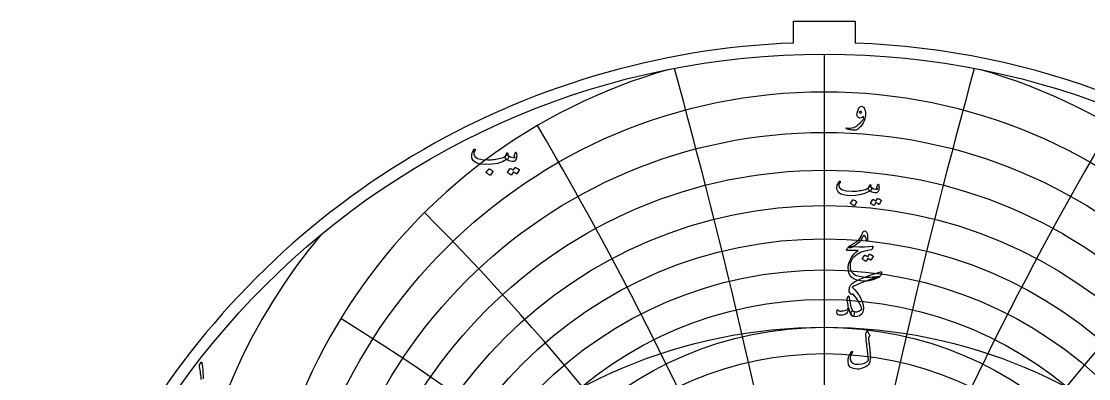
# Model space of a CAD drawing. Header units: millimetres. Extents: x -80 to 80, y -80 to 82.
# Drawn here: x -80.4 to 26.5, y 46.7 to 82.5 of the extents above; entities that cross this region are included whole.
import ezdxf

# ---------------------------------------------------------------- set-up
doc = ezdxf.new("R2010")
doc.units = ezdxf.units.MM
for name, color, linetype in [('CUT_OUTER', 1, 'Continuous'), ('ENGRAVE', 7, 'Continuous'), ('ENGRAVE_FINE', 8, 'Continuous'), ('TEXT', 5, 'Continuous')]:
    doc.layers.add(name, color=color, linetype=linetype)

msp = doc.modelspace()

# ---------------------------------------------------------------- linework, layer by layer
at = {"layer": 'CUT_OUTER'}
for points in [[(-3.08, 82.482), (3.08, 82.482), (3.08, 80.3107)], [(-3.08, 80.3107), (-3.08, 82.482)]]:
    msp.add_lwpolyline(points, dxfattribs=at)
for centre, radius, start, end in [((-0.0002, -0.0002), 80.3699, 149.413866, 87.803582), ((-0.0008, 0.0008), 80.3689, 92.195702, 149.41427)]:
    msp.add_arc(centre, radius, start, end, dxfattribs=at)
at = {"layer": 'ENGRAVE'}
msp.add_lwpolyline([(0, -79.2), (0, 79.2)], dxfattribs=at)
for centre, radius in [((0, 0), 79.2), ((0, 17.9864), 42.7145), ((0, 0), 51.8435)]:
    msp.add_circle(centre, radius, dxfattribs=at)
for centre, radius, start, end in [((0, 23.0822), 56.7498, 105.921623, 74.078377), ((-6.4344, 24.0136), 57.4961, 139.754846, 270.861531), ((6.4344, 24.0136), 57.4961, 269.138469, 40.245154)]:
    msp.add_arc(centre, radius, start, end, dxfattribs=at)
at = {"layer": 'ENGRAVE_FINE'}
for centre, radius in [((0, 21.8315), 53.6012), ((0, 20.7123), 50.6441), ((0, 19.7075), 47.8562), ((0, 18.8029), 45.2185), ((0, 17.2479), 40.3301), ((0, 16.5787), 38.053), ((0, 15.9713), 35.8722), ((0, 15.4194), 33.7782)]:
    msp.add_circle(centre, radius, dxfattribs=at)
for centre, radius, start, end in [((-722.8731, -116.4424), 734.0246, 6.5036194, 15.341957), ((-722.8731, -116.4424), 734.0246, 6.5036194, 15.341957), ((722.8731, -116.4424), 734.0246, 164.658043, 173.4963806), ((722.8731, -116.4424), 734.0246, 164.658043, 173.4963806), ((-350.1991, -116.4424), 372.6741, 13.064756, 30.381405), ((-350.1991, -116.4424), 372.6741, 13.064756, 30.381405), ((350.1991, -116.4424), 372.6741, 149.618595, 166.935244), ((350.1991, -116.4424), 372.6741, 149.618595, 166.935244), ((-220.7707, -116.4424), 254.9241, 19.742202, 44.842633), ((-220.7707, -116.4424), 254.9241, 19.742202, 44.842633), ((220.7707, -116.4424), 254.9241, 135.157367, 160.257798), ((220.7707, -116.4424), 254.9241, 135.157367, 160.257798), ((-151.9033, -116.4424), 198.2957, 26.597292, 58.53821), ((-151.9033, -116.4424), 198.2957, 26.597292, 58.53821), ((151.9033, -116.4424), 198.2957, 121.46179, 153.402708), ((151.9033, -116.4424), 198.2957, 121.46179, 153.402708)]:
    msp.add_arc(centre, radius, start, end, dxfattribs=at)
at = {"layer": 'TEXT'}
for points in [[(3.3396, 73.5235), (3.4251, 73.722), (3.5176, 73.8631), (3.6171, 73.9468), (3.7237, 73.9732), (3.7904, 73.9614), (3.8548, 73.9263), (3.9169, 73.8678), (3.9766, 73.7858), (4.0053, 73.7384), (4.0305, 73.6898), (4.0521, 73.64), (4.0703, 73.5891), (4.0858, 73.5367), (4.0996, 73.4825), (4.1116, 73.4266), (4.1218, 73.3689), (4.1315, 73.2404), (4.123, 73.0891), (4.0963, 72.9149), (4.0515, 72.7179), (3.9854, 72.5138), (3.8946, 72.3186), (3.7793, 72.1321), (3.6394, 71.9544), (3.4927, 71.7995), (3.3618, 71.6863), (3.2468, 71.6145), (3.1476, 71.5844), (3.0463, 71.5791), (2.9298, 71.582), (2.798, 71.5932), (2.6511, 71.6125), (2.5766, 71.6246), (2.5076, 71.6377), (2.4442, 71.6516), (2.3864, 71.6663), (2.3339, 71.6814), (2.2863, 71.6962), (2.2437, 71.7107), (2.2061, 71.7249), (2.1839, 71.7372), (2.1686, 71.7507), (2.1604, 71.7653), (2.1593, 71.7811), (2.1666, 71.7969), (2.1792, 71.8069), (2.197, 71.811), (2.2202, 71.8092), (2.4008, 71.7916), (2.5773, 71.7905), (2.7497, 71.8057), (2.9181, 71.8373), (2.97, 71.8534), (3.0275, 71.8783), (3.0906, 71.912), (3.1593, 71.9544), (3.2335, 72.0056), (3.3133, 72.0656), (3.3986, 72.1344), (3.4895, 72.212), (3.5785, 72.2922), (3.6581, 72.3689), (3.7284, 72.4421), (3.7893, 72.5118), (3.8405, 72.5782), (3.8818, 72.6418), (3.9131, 72.7024), (3.9345, 72.76), (3.9222, 72.8473), (3.9087, 72.9123), (3.8941, 72.955), (3.8782, 72.9755), (3.7831, 72.8634), (3.6757, 72.8034), (3.5559, 72.7955), (3.4239, 72.8397), (3.315, 72.9351), (3.2647, 73.0809), (3.2729, 73.277), (3.3396, 73.5235)], [(3.7658, 73.3502), (3.6967, 73.4339), (3.6253, 73.465), (3.5515, 73.4433), (3.4754, 73.3689), (3.5375, 73.3186), (3.6066, 73.2987), (3.6827, 73.3092), (3.7658, 73.3502)], [(-31.6945, 69.0784), (-31.6897, 69.0759), (-31.6852, 69.0734), (-31.6809, 69.0709), (-31.677, 69.0684), (-31.6731, 69.0656), (-31.6689, 69.0622), (-31.6644, 69.0581), (-31.6596, 69.0534), (-31.6193, 69.006), (-31.6033, 68.9385), (-31.6118, 68.8511), (-31.6446, 68.7437), (-31.6749, 68.6784), (-31.7058, 68.6375), (-31.7373, 68.621), (-31.7695, 68.6288), (-31.7857, 68.6366), (-31.7994, 68.64), (-31.8107, 68.6391), (-31.8194, 68.6338), (-32.2291, 68.4096), (-32.7187, 68.2516), (-33.2883, 68.1598), (-33.9378, 68.1341), (-34.463, 68.1791), (-34.8596, 68.299), (-35.1275, 68.4939), (-35.2668, 68.7637), (-35.2883, 68.8911), (-35.293, 69.0185), (-35.2808, 69.1459), (-35.2518, 69.2733), (-35.2121, 69.386), (-35.1631, 69.4893), (-35.1047, 69.5833), (-35.0369, 69.668), (-35.0241, 69.6786), (-35.0107, 69.6854), (-34.9967, 69.6886), (-34.982, 69.6879), (-34.9682, 69.682), (-34.957, 69.6742), (-34.9483, 69.6645), (-34.942, 69.653), (-34.9392, 69.6417), (-34.9408, 69.628), (-34.9467, 69.6118), (-34.957, 69.593), (-35.0294, 69.4868), (-35.0769, 69.3832), (-35.0994, 69.282), (-35.0969, 69.1833), (-34.9782, 68.936), (-34.7022, 68.7587), (-34.2688, 68.6512), (-33.678, 68.6138), (-33.5158, 68.6163), (-33.3539, 68.6238), (-33.1923, 68.6363), (-33.031, 68.6537), (-32.871, 68.6762), (-32.7131, 68.7037), (-32.5575, 68.7362), (-32.404, 68.7737), (-32.255, 68.8161), (-32.1329, 68.8586), (-32.0377, 68.9011), (-31.9693, 68.9435), (-31.9429, 68.966), (-31.9187, 68.9935), (-31.8967, 69.026), (-31.8769, 69.0634), (-31.8583, 69.1053), (-31.84, 69.1509), (-31.8221, 69.2002), (-31.8044, 69.2533), (-31.7976, 69.2695), (-31.787, 69.2833), (-31.7726, 69.2945), (-31.7545, 69.3032), (-31.7351, 69.3079), (-31.717, 69.307), (-31.7001, 69.3004), (-31.6845, 69.2883), (-31.672, 69.2714), (-31.6645, 69.2508), (-31.6621, 69.2264), (-31.6645, 69.1983)], [(-31.8444, 68.6787), (-31.8987, 68.7302), (-31.9268, 68.7949), (-31.9287, 68.8726), (-31.9044, 68.9635), (-31.8516, 69.045), (-31.8032, 69.0947), (-31.7592, 69.1125), (-31.7195, 69.0984), (-31.5322, 68.9744), (-31.3448, 68.8873), (-31.1574, 68.837), (-30.9701, 68.8236), (-30.9635, 68.8249), (-30.9588, 68.8286), (-30.956, 68.8349), (-30.9551, 68.8436), (-30.9598, 68.8601), (-30.9738, 68.8848), (-30.9973, 68.9176), (-31.03, 68.9585), (-31.0363, 68.971), (-31.04, 68.9835), (-31.0413, 68.996), (-31.04, 69.0085), (-30.9201, 69.3532), (-30.9145, 69.3663), (-30.9076, 69.3757), (-30.8995, 69.3813), (-30.8901, 69.3832), (-30.8808, 69.3816), (-30.8727, 69.3769), (-30.8658, 69.3691), (-30.8602, 69.3582), (-30.8227, 69.2461), (-30.8002, 69.1346), (-30.7927, 69.0238), (-30.8002, 68.9135), (-30.8246, 68.7765), (-30.8577, 68.665), (-30.8995, 68.5791), (-30.9501, 68.5188), (-30.9885, 68.4857), (-31.0238, 68.4614), (-31.056, 68.4458), (-31.085, 68.4389), (-31.2524, 68.4352), (-31.4347, 68.4739), (-31.6321, 68.5551), (-31.8444, 68.6787)], [(-33.5881, 67.6895), (-33.5818, 67.6957), (-33.5731, 67.6995), (-33.5618, 67.7007), (-33.5481, 67.6995), (-33.451, 67.6601), (-33.3595, 67.6121), (-33.2736, 67.5552), (-33.1934, 67.4896), (-33.1856, 67.4797), (-33.1821, 67.4697), (-33.1831, 67.4597), (-33.1884, 67.4497), (-33.4232, 67.07), (-33.4319, 67.0609), (-33.4432, 67.0587), (-33.4569, 67.0634), (-33.4731, 67.075), (-33.4872, 67.085), (-33.5094, 67.0999), (-33.5397, 67.1199), (-33.5781, 67.1449), (-33.6252, 67.1749), (-33.6817, 67.2099), (-33.7476, 67.2498), (-33.8229, 67.2948), (-33.8329, 67.3023), (-33.8379, 67.3098), (-33.8379, 67.3173), (-33.8329, 67.3248)], [(-30.9551, 67.8294), (-30.9489, 67.8356), (-30.9401, 67.8394), (-30.9289, 67.8406), (-30.9151, 67.8394), (-30.8659, 67.821), (-30.8183, 67.8007), (-30.7723, 67.7785), (-30.7278, 67.7544), (-30.6845, 67.7282), (-30.6422, 67.6995), (-30.6008, 67.6683), (-30.5604, 67.6345), (-30.5526, 67.6242), (-30.5492, 67.6133), (-30.5501, 67.6017), (-30.5554, 67.5896), (-30.7952, 67.2099), (-30.8018, 67.2049), (-30.8115, 67.2049), (-30.8243, 67.2099), (-30.8402, 67.2199), (-30.8511, 67.2291), (-30.8689, 67.2417), (-30.8936, 67.2578), (-30.9251, 67.2773), (-30.9638, 67.3006), (-31.0101, 67.3279), (-31.0638, 67.3593), (-31.125, 67.3947), (-31.3148, 67.0999), (-31.3236, 67.0909), (-31.3348, 67.0887), (-31.3485, 67.0934), (-31.3648, 67.1049), (-31.3788, 67.1149), (-31.401, 67.1299), (-31.4313, 67.1499), (-31.4697, 67.1749), (-31.5169, 67.2049), (-31.5734, 67.2398), (-31.6393, 67.2798), (-31.7145, 67.3248), (-31.7223, 67.3323), (-31.7258, 67.3398), (-31.7248, 67.3473), (-31.7195, 67.3548), (-31.4747, 67.7195), (-31.4685, 67.7257), (-31.4597, 67.7295), (-31.4485, 67.7307), (-31.4347, 67.7295), (-31.3929, 67.7159), (-31.3523, 67.7001), (-31.3129, 67.6822), (-31.2749, 67.662), (-31.238, 67.64), (-31.2024, 67.6164), (-31.1681, 67.5913), (-31.135, 67.5646)], [(4.63, 65.898), (4.6345, 65.8957), (4.6388, 65.8934), (4.6427, 65.891), (4.6464, 65.8887), (4.6501, 65.886), (4.654, 65.8828), (4.6583, 65.879), (4.6628, 65.8746), (4.7006, 65.8301), (4.7155, 65.7669), (4.7076, 65.6849), (4.6768, 65.5842), (4.6484, 65.523), (4.6195, 65.4847), (4.5899, 65.4692), (4.5597, 65.4765), (4.5445, 65.4838), (4.5316, 65.487), (4.5211, 65.4862), (4.5129, 65.4812), (4.1288, 65.271), (3.6698, 65.1229), (3.1359, 65.0368), (2.5269, 65.0128), (2.0346, 65.0549), (1.6628, 65.1674), (1.4116, 65.35), (1.281, 65.603), (1.2608, 65.7224), (1.2564, 65.8418), (1.2679, 65.9613), (1.2951, 66.0807), (1.3323, 66.1864), (1.3782, 66.2833), (1.433, 66.3714), (1.4965, 66.4507), (1.5085, 66.4607), (1.5211, 66.4671), (1.5343, 66.4701), (1.548, 66.4695), (1.5609, 66.4639), (1.5714, 66.4566), (1.5796, 66.4475), (1.5855, 66.4367), (1.5881, 66.4261), (1.5867, 66.4133), (1.5811, 66.398), (1.5714, 66.3805), (1.5035, 66.2809), (1.459, 66.1838), (1.4379, 66.0889), (1.4403, 65.9964), (1.5515, 65.7645), (1.8103, 65.5983), (2.2166, 65.4976), (2.7705, 65.4624), (2.9226, 65.4648), (3.0744, 65.4718), (3.2259, 65.4835), (3.3771, 65.4999), (3.5271, 65.521), (3.6751, 65.5467), (3.821, 65.5772), (3.9649, 65.6123), (4.1045, 65.6521), (4.219, 65.6919), (4.3083, 65.7318), (4.3724, 65.7716), (4.3971, 65.7927), (4.4198, 65.8184), (4.4405, 65.8489), (4.459, 65.884), (4.4765, 65.9232), (4.4936, 65.966), (4.5104, 66.0122), (4.527, 66.062), (4.5334, 66.0772), (4.5434, 66.0901), (4.5568, 66.1006), (4.5738, 66.1088), (4.592, 66.1132), (4.6089, 66.1123), (4.6247, 66.1062), (4.6394, 66.0948), (4.6511, 66.079), (4.6581, 66.0596), (4.6605, 66.0368), (4.6581, 66.0105)], [(4.4895, 65.5233), (4.4386, 65.5716), (4.4122, 65.6322), (4.4104, 65.7051), (4.4333, 65.7903), (4.4828, 65.8667), (4.5281, 65.9133), (4.5694, 65.9299), (4.6066, 65.9168), (4.7822, 65.8006), (4.9579, 65.7189), (5.1335, 65.6717), (5.3092, 65.6592), (5.3153, 65.6603), (5.3197, 65.6638), (5.3223, 65.6697), (5.3232, 65.6779), (5.3188, 65.6934), (5.3057, 65.7165), (5.2837, 65.7473), (5.253, 65.7856), (5.2471, 65.7973), (5.2436, 65.809), (5.2424, 65.8208), (5.2436, 65.8325), (5.356, 66.1557), (5.3613, 66.1679), (5.3677, 66.1767), (5.3753, 66.182), (5.3841, 66.1838), (5.3929, 66.1823), (5.4005, 66.1779), (5.4069, 66.1706), (5.4122, 66.1603), (5.4473, 66.0552), (5.4684, 65.9507), (5.4754, 65.8468), (5.4684, 65.7435), (5.4456, 65.615), (5.4146, 65.5104), (5.3753, 65.4299), (5.3279, 65.3734), (5.2919, 65.3424), (5.2588, 65.3196), (5.2287, 65.3049), (5.2014, 65.2985), (5.0445, 65.295), (4.8736, 65.3313), (4.6886, 65.4074), (4.4895, 65.5233)], [(2.8548, 64.5959), (2.8607, 64.6018), (2.8689, 64.6053), (2.8794, 64.6065), (2.8923, 64.6053), (2.9833, 64.5684), (3.0691, 64.5233), (3.1496, 64.47), (3.2248, 64.4086), (3.2322, 64.3992), (3.2354, 64.3898), (3.2345, 64.3805), (3.2295, 64.3711), (3.0094, 64.0151), (3.0012, 64.0066), (2.9907, 64.0046), (2.9778, 64.009), (2.9625, 64.0198), (2.9494, 64.0292), (2.9286, 64.0432), (2.9002, 64.062), (2.8642, 64.0854), (2.82, 64.1135), (2.767, 64.1463), (2.7052, 64.1837), (2.6347, 64.2259), (2.6253, 64.2329), (2.6206, 64.2399), (2.6206, 64.247), (2.6253, 64.254)], [(5.3232, 64.7271), (5.3291, 64.7329), (5.3373, 64.7364), (5.3478, 64.7376), (5.3607, 64.7364), (5.4068, 64.7192), (5.4514, 64.7001), (5.4946, 64.6794), (5.5363, 64.6568), (5.5769, 64.6322), (5.6165, 64.6053), (5.6553, 64.576), (5.6932, 64.5444), (5.7006, 64.5347), (5.7038, 64.5245), (5.7029, 64.5137), (5.6979, 64.5022), (5.4731, 64.1463), (5.467, 64.1416), (5.4579, 64.1416), (5.4459, 64.1463), (5.4309, 64.1556), (5.4207, 64.1643), (5.404, 64.1761), (5.3809, 64.1912), (5.3513, 64.2095), (5.315, 64.2313), (5.2717, 64.2569), (5.2213, 64.2863), (5.164, 64.3196), (4.986, 64.0432), (4.9778, 64.0347), (4.9672, 64.0327), (4.9544, 64.0371), (4.9391, 64.0479), (4.926, 64.0573), (4.9052, 64.0713), (4.8768, 64.0901), (4.8408, 64.1135), (4.7966, 64.1416), (4.7436, 64.1744), (4.6818, 64.2118), (4.6113, 64.254), (4.604, 64.261), (4.6007, 64.2681), (4.6016, 64.2751), (4.6066, 64.2821), (4.8361, 64.624), (4.842, 64.6299), (4.8501, 64.6334), (4.8607, 64.6346), (4.8736, 64.6334), (4.9128, 64.6207), (4.9509, 64.6059), (4.9877, 64.589), (5.0235, 64.5702), (5.058, 64.5495), (5.0914, 64.5274), (5.1236, 64.5039), (5.1546, 64.4788)], [(2.3817, 59.8481), (2.4096, 59.8808), (2.4415, 59.9131), (2.4775, 59.9452), (2.5176, 59.9769), (2.5618, 60.0087), (2.6101, 60.0408), (2.6625, 60.0731), (2.719, 60.1057), (2.9696, 60.2539), (3.1733, 60.3844), (3.3302, 60.4974), (3.4403, 60.5929), (3.5255, 60.6868), (3.5984, 60.7861), (3.659, 60.8906), (3.7073, 61.0004), (3.7282, 61.0553), (3.7489, 61.1075), (3.7692, 61.1571), (3.7893, 61.2041), (3.8087, 61.2479), (3.8273, 61.2878), (3.845, 61.324), (3.8619, 61.3563), (3.899, 61.4117), (3.9403, 61.4512), (3.9857, 61.4749), (4.0352, 61.4828), (4.0835, 61.4749), (4.13, 61.4512), (4.1748, 61.4117), (4.2178, 61.3563), (4.2714, 61.2299), (4.3056, 61.0472), (4.3206, 60.8083), (4.3162, 60.5132), (4.3133, 60.4866), (4.3045, 60.4676), (4.2898, 60.4562), (4.2693, 60.4524), (4.2483, 60.4565), (4.2319, 60.4687), (4.2202, 60.4892), (4.2131, 60.5179), (4.1771, 60.7433), (4.1253, 60.9043), (4.0577, 61.001), (3.9743, 61.0332), (3.9529, 61.0293), (3.9309, 61.0179), (3.9084, 60.9989), (3.8853, 60.9723), (3.875, 60.9563), (3.863, 60.9365), (3.8493, 60.913), (3.8337, 60.8856), (3.8165, 60.8544), (3.7974, 60.8195), (3.7767, 60.7807), (3.7541, 60.7381), (3.62, 60.5185), (3.438, 60.3142), (3.2079, 60.1251), (2.9298, 59.9512), (2.9268, 59.9494), (2.9181, 59.9442), (2.9034, 59.9354), (2.8829, 59.9231), (2.8566, 59.9073), (2.8244, 59.8879), (2.7863, 59.8651), (2.7424, 59.8388), (2.6496, 59.7972), (2.5586, 59.7849), (2.4693, 59.8019), (2.3817, 59.8481)], [(2.8876, 59.9278), (3.4886, 59.9067), (4.0082, 59.9043), (4.4465, 59.9207), (4.8033, 59.9559), (4.8143, 59.9572), (4.8238, 59.9564), (4.8319, 59.9537), (4.8384, 59.9488), (4.8433, 59.9423), (4.846, 59.9342), (4.8468, 59.9247), (4.8455, 59.9137), (4.8362, 59.871), (4.8273, 59.8317), (4.8187, 59.796), (4.8103, 59.7638), (4.8023, 59.7351), (4.7945, 59.71), (4.7871, 59.6883), (4.7799, 59.6701), (4.7647, 59.6412), (4.7471, 59.6198), (4.7272, 59.606), (4.7049, 59.5999), (4.164, 59.5018), (3.6932, 59.3481), (3.2928, 59.1388), (2.9625, 58.8739), (2.7957, 58.6833), (2.6745, 58.4816), (2.599, 58.2688), (2.5691, 58.0448), (2.5978, 57.6933), (2.712, 57.4067), (2.9116, 57.1851), (3.1967, 57.0284), (3.3446, 56.981), (3.507, 56.9418), (3.6842, 56.9108), (3.8759, 56.8879), (4.082, 56.873), (4.3021, 56.8657), (4.5363, 56.866), (4.7846, 56.8739), (4.8728, 56.8789), (4.9596, 56.8844), (5.045, 56.8906), (5.1288, 56.8973), (5.2107, 56.9046), (5.2898, 56.9125), (5.3664, 56.921), (5.4403, 56.9301), (5.4629, 56.9313), (5.479, 56.9254), (5.4886, 56.9125), (5.4918, 56.8926), (5.4901, 56.8695), (5.4848, 56.8516), (5.476, 56.839), (5.4637, 56.8317), (5.3314, 56.7758), (5.2061, 56.7252), (5.0879, 56.6798), (4.9766, 56.6397), (4.8727, 56.6046), (4.7764, 56.5741), (4.6877, 56.5483), (4.6066, 56.5273), (4.5303, 56.5118), (4.4561, 56.498), (4.384, 56.486), (4.3138, 56.4757), (4.2455, 56.4678), (4.1786, 56.4629), (4.1132, 56.4608), (4.0492, 56.4617), (3.6124, 56.4957), (3.2483, 56.5694), (2.9567, 56.683), (2.7377, 56.8364), (2.577, 57.0282), (2.4649, 57.2521), (2.4014, 57.5082), (2.3864, 57.7966), (2.4324, 58.1543), (2.5422, 58.5015), (2.7158, 58.8382), (2.9532, 59.1643), (3.046, 59.2629), (3.1511, 59.3575), (3.2685, 59.448), (3.3981, 59.5343), (2.2647, 59.5437), (2.2374, 59.5554), (2.226, 59.5765), (2.2304, 59.6069), (2.2506, 59.6467), (2.2887, 59.7047), (2.3232, 59.7568), (2.3542, 59.8031), (2.3817, 59.8435), (2.4058, 59.8777), (2.4262, 59.9055), (2.4432, 59.9269), (2.4567, 59.9418), (2.4871, 59.9444), (2.5691, 59.943), (2.7026, 59.9374), (2.8876, 59.9278)], [(4.5129, 59.1456), (4.5188, 59.1514), (4.527, 59.1549), (4.5375, 59.1561), (4.5504, 59.1549), (4.5965, 59.1377), (4.6411, 59.1186), (4.6843, 59.0978), (4.726, 59.0753), (4.7666, 59.0507), (4.8062, 59.0238), (4.845, 58.9945), (4.8829, 58.9629), (4.8903, 58.9532), (4.8935, 58.943), (4.8926, 58.9321), (4.8876, 58.9207), (4.6628, 58.5648), (4.6566, 58.5601), (4.6476, 58.5601), (4.6356, 58.5648), (4.6206, 58.5741), (4.6104, 58.5828), (4.5937, 58.5946), (4.5706, 58.6097), (4.541, 58.628), (4.5047, 58.6498), (4.4614, 58.6754), (4.411, 58.7048), (4.3537, 58.7381), (4.1757, 58.4617), (4.1675, 58.4532), (4.1569, 58.4512), (4.1441, 58.4556), (4.1288, 58.4664), (4.1157, 58.4758), (4.0949, 58.4898), (4.0665, 58.5085), (4.0305, 58.532), (3.9863, 58.5601), (3.9333, 58.5929), (3.8715, 58.6303), (3.801, 58.6725), (3.7936, 58.6795), (3.7904, 58.6865), (3.7913, 58.6936), (3.7963, 58.7006), (4.0258, 59.0425), (4.0316, 59.0484), (4.0398, 59.0519), (4.0504, 59.053), (4.0633, 59.0519), (4.1025, 59.0391), (4.1405, 59.0244), (4.1774, 59.0075), (4.2131, 58.9886), (4.2477, 58.968), (4.2811, 58.9459), (4.3133, 58.9223), (4.3443, 58.8973)], [(5.6324, 57.3923), (5.6798, 57.4008), (5.7096, 57.3888), (5.7219, 57.3563), (5.7167, 57.3033), (5.6651, 57.0972), (5.6493, 57.0445), (5.63, 57.0035), (5.6072, 56.9743), (5.5808, 56.9567), (5.0533, 56.7838), (4.5761, 56.6212), (4.1493, 56.4689), (3.7729, 56.3267), (3.4473, 56.1943), (3.1733, 56.0709), (2.9508, 55.9566), (2.7799, 55.8513), (3.0199, 55.6171), (3.2389, 55.3595), (3.4368, 55.0785), (3.6136, 54.774), (3.7752, 54.4192), (3.8759, 54.0902), (3.9157, 53.7869), (3.8946, 53.5094), (3.863, 53.3847), (3.8244, 53.2822), (3.7787, 53.202), (3.726, 53.144), (3.507, 52.9942), (3.2951, 52.9052), (3.0902, 52.8771), (2.8923, 52.9098), (2.8074, 52.9538), (2.7447, 53.0246), (2.7043, 53.1224), (2.6862, 53.2471), (2.6871, 53.3466), (2.7038, 53.4204), (2.7363, 53.4684), (2.7846, 53.4906), (2.8089, 53.4895), (2.8396, 53.4813), (2.8768, 53.4661), (2.9204, 53.4438), (3.1001, 53.3823), (3.2974, 53.3946), (3.5123, 53.4807), (3.7448, 53.6405), (3.6423, 53.9945), (3.4614, 54.3677), (3.202, 54.7603), (2.8642, 55.1722), (2.8545, 55.1789), (2.8443, 55.1803), (2.8334, 55.1765), (2.822, 55.1675), (2.7705, 55.1253), (2.7585, 55.1168), (2.7459, 55.1148), (2.7327, 55.1192), (2.719, 55.13), (2.4942, 55.3829), (2.4889, 55.4022), (2.4871, 55.4462), (2.4889, 55.5147), (2.4942, 55.6078), (2.5029, 55.7067), (2.5152, 55.7881), (2.531, 55.8519), (2.5504, 55.8982), (2.5836, 55.957), (2.6177, 56.0117), (2.6527, 56.0624), (2.6885, 56.1089), (2.7253, 56.1517), (2.7629, 56.1909), (2.8014, 56.2266), (2.8408, 56.2588), (3.0319, 56.3831), (3.2682, 56.5123), (3.5495, 56.6465), (3.8759, 56.7857), (4.2474, 56.9299), (4.664, 57.0791), (5.1256, 57.2332), (5.6324, 57.3923)], [(2.7892, 52.966), (2.6982, 53.0609), (2.6171, 53.2096), (2.546, 53.4122), (2.4848, 53.6686), (2.4763, 53.6967), (2.4649, 53.7014), (2.4505, 53.6827), (2.4333, 53.6405), (2.4188, 53.6009), (2.4034, 53.5615), (2.3872, 53.5224), (2.37, 53.4836), (2.3523, 53.4451), (2.3343, 53.4069), (2.316, 53.369), (2.2974, 53.3314), (2.2196, 53.2283), (2.1171, 53.1487), (1.9901, 53.0925), (1.8384, 53.0597), (1.6909, 53.0445), (1.5668, 53.041), (1.4661, 53.0492), (1.3888, 53.0691), (1.3197, 53.1177), (1.2764, 53.2073), (1.2588, 53.3378), (1.267, 53.5094), (1.2734, 53.5384), (1.2834, 53.5597), (1.2968, 53.5735), (1.3138, 53.5796), (1.3331, 53.5799), (1.349, 53.5761), (1.3613, 53.5682), (1.37, 53.5562), (1.3967, 53.519), (1.4344, 53.4918), (1.4833, 53.4745), (1.5433, 53.4672), (1.5774, 53.4655), (1.6142, 53.4649), (1.6536, 53.4655), (1.6956, 53.4672), (1.7399, 53.4702), (1.7863, 53.4742), (1.8348, 53.4795), (1.8853, 53.486), (2.0949, 53.531), (2.2506, 53.6007), (2.3525, 53.695), (2.4005, 53.8138), (2.398, 53.8393), (2.3952, 53.8689), (2.3921, 53.9025), (2.3888, 53.9403), (2.3845, 53.9824), (2.3788, 54.0293), (2.3716, 54.0808), (2.363, 54.137), (2.3539, 54.1942), (2.3454, 54.2488), (2.3375, 54.3008), (2.3302, 54.3501), (2.3229, 54.3968), (2.315, 54.4409), (2.3065, 54.4823), (2.2974, 54.5211), (2.2843, 54.5957), (2.2775, 54.6558), (2.2772, 54.7011), (2.2834, 54.7319), (2.3817, 54.9473), (2.3897, 54.9576), (2.3993, 54.9649), (2.4107, 54.9693), (2.4239, 54.9707), (2.4368, 54.9684), (2.4473, 54.9614), (2.4555, 54.9497), (2.4614, 54.9333), (2.4912, 54.75), (2.5293, 54.5375), (2.5755, 54.2957), (2.63, 54.0246), (2.685, 53.8109), (2.7518, 53.6429), (2.8302, 53.5205), (2.9204, 53.4438), (2.9532, 53.4169), (2.9766, 53.3782), (2.9907, 53.3279), (2.9953, 53.2658), (2.9904, 53.1833), (2.9754, 53.1089), (2.9505, 53.0427), (2.9157, 52.9848), (2.8902, 52.9573), (2.8607, 52.945), (2.827, 52.9479), (2.7892, 52.966)], [(4.2412, 51.4233), (4.2494, 51.4376), (4.26, 51.4479), (4.2729, 51.454), (4.2881, 51.4561), (4.3033, 51.4534), (4.3162, 51.4455), (4.3267, 51.4324), (4.3349, 51.4139), (4.3785, 51.3065), (4.4251, 51.2137), (4.4746, 51.1355), (4.527, 51.072), (4.5425, 51.0492), (4.5469, 51.0228), (4.5401, 50.9929), (4.5223, 50.9596), (4.5109, 50.9435), (4.5, 50.928), (4.4898, 50.913), (4.4801, 50.8987), (4.471, 50.8852), (4.4626, 50.8729), (4.4547, 50.8618), (4.4473, 50.8518), (4.435, 50.8337), (4.4263, 50.812), (4.421, 50.7869), (4.4192, 50.7582), (4.4248, 50.6772), (4.4321, 50.589), (4.4412, 50.4934), (4.452, 50.3905), (4.4643, 50.2803), (4.4778, 50.1627), (4.4924, 50.0379), (4.5082, 49.9057), (4.5259, 49.7738), (4.5416, 49.6498), (4.5552, 49.5338), (4.5668, 49.4256), (4.5766, 49.3251), (4.5849, 49.2318), (4.5918, 49.1459), (4.5972, 49.0673), (4.6034, 48.8346), (4.5843, 48.6141), (4.5401, 48.406), (4.4708, 48.2101), (4.4031, 48.0951), (4.2986, 47.9888), (4.1572, 47.8913), (3.9789, 47.8026), (3.7857, 47.7292), (3.6042, 47.6774), (3.4344, 47.6472), (3.2764, 47.6387), (2.8806, 47.6932), (2.5972, 47.8425), (2.4262, 48.0866), (2.3677, 48.4256), (2.3882, 48.6782), (2.4543, 48.9256), (2.5662, 49.1677), (2.7237, 49.4045), (2.7357, 49.4183), (2.7483, 49.4268), (2.7614, 49.43), (2.7752, 49.428), (2.7898, 49.4224), (2.801, 49.4151), (2.8086, 49.406), (2.8127, 49.3952), (2.8156, 49.3791), (2.815, 49.3635), (2.8109, 49.3486), (2.8033, 49.3343), (2.6959, 49.125), (2.6218, 48.9467), (2.5811, 48.7994), (2.5738, 48.6832), (2.6519, 48.4329), (2.8209, 48.2582), (3.0805, 48.1589), (3.4309, 48.1352), (3.7468, 48.1695), (4.0152, 48.2488), (4.2363, 48.3732), (4.4099, 48.5427), (4.4062, 48.6245), (4.3999, 48.7201), (4.391, 48.8294), (4.3794, 48.9525), (4.3649, 49.0897), (4.3472, 49.2412), (4.3263, 49.407), (4.3021, 49.5872), (4.2793, 49.7731), (4.2576, 49.9561), (4.2371, 50.1361), (4.2178, 50.3132), (4.2, 50.4874), (4.1839, 50.6586), (4.1695, 50.827), (4.1569, 50.9924), (4.1382, 51.1516), (4.1391, 51.1698), (4.1417, 51.1867), (4.1461, 51.2026), (4.1523, 51.2172)]]:
    msp.add_lwpolyline(points, close=True, dxfattribs=at)
msp.add_lwpolyline([(-62.3748, 46.6155), (-62.388, 46.8383), (-62.4048, 47.0364), (-62.4254, 47.2099), (-62.4498, 47.3764), (-62.4779, 47.554), (-62.5097, 47.7424), (-62.5453, 47.9418), (-62.55, 47.9777), (-62.5491, 48.0105), (-62.5425, 48.0402), (-62.5304, 48.0667), (-62.3705, 48.3265), (-62.3608, 48.3415), (-62.3517, 48.3515), (-62.3433, 48.3565), (-62.3355, 48.3565), (-62.3236, 48.3499), (-62.313, 48.3302), (-62.3037, 48.2975), (-62.2955, 48.2516), (-62.2543, 47.8784), (-62.2206, 47.5334), (-62.1944, 47.2164), (-62.1756, 46.9276), (-62.1636, 46.6806)], dxfattribs=at)

doc.saveas('drawing.dxf')
